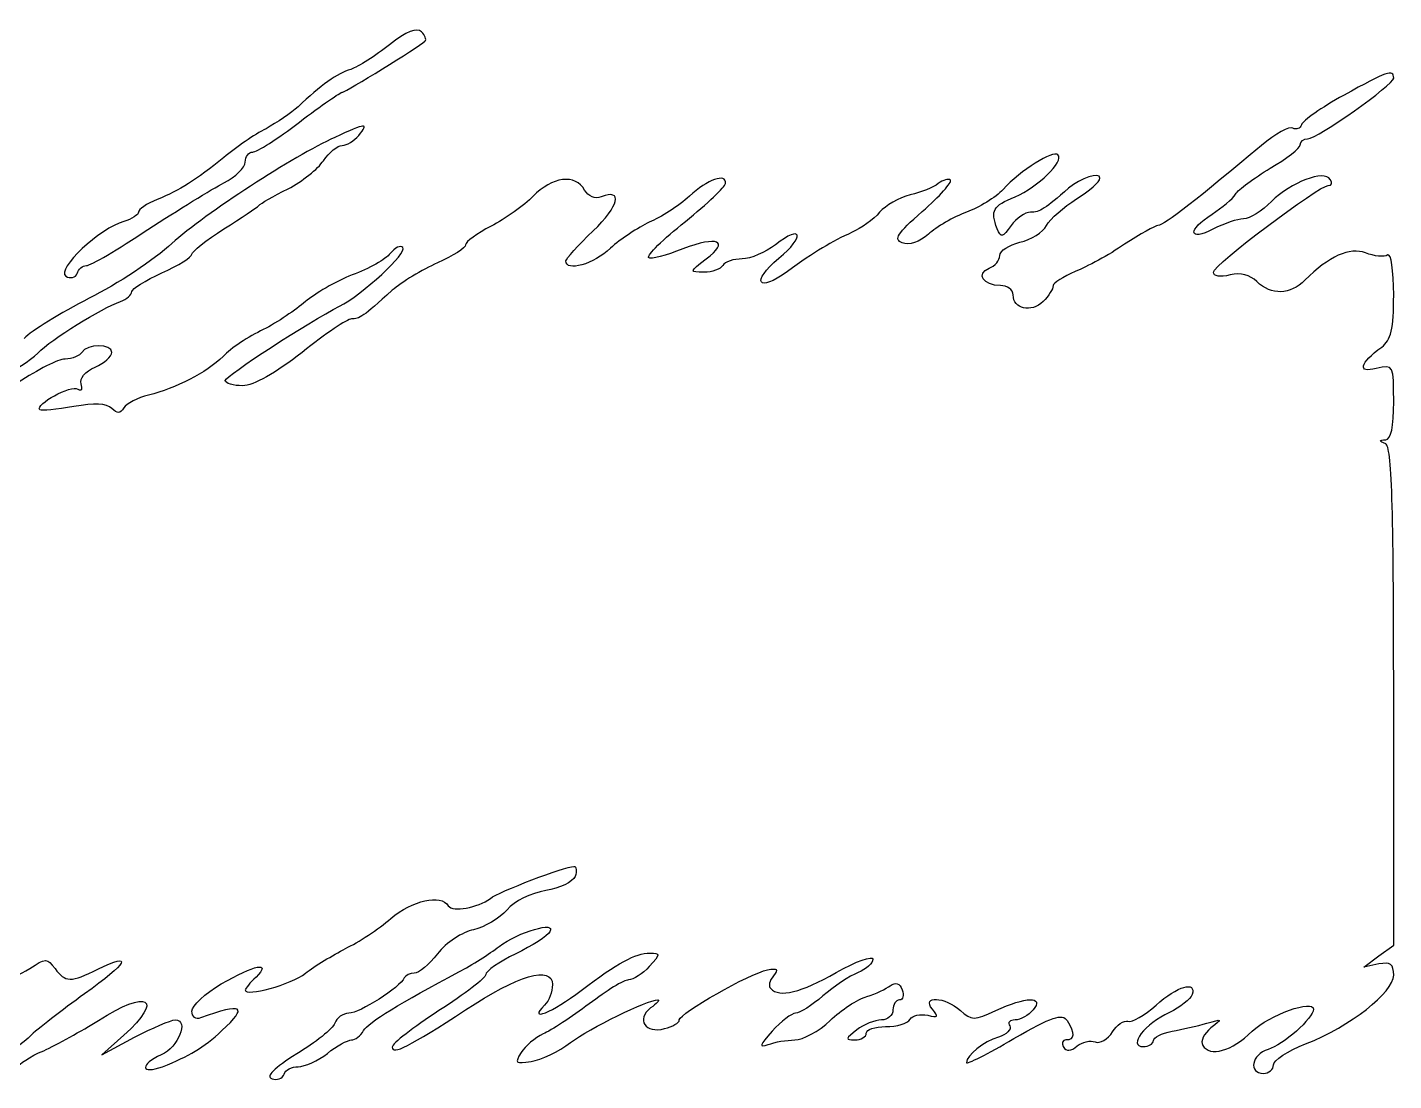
# Model space of a CAD drawing. Extents: x 0 to 69.4, y 0 to 30.3.
# Drawn here: x 65.787 to 69.34, y 24.093 to 26.832 of the extents above; entities that cross this region are included whole.
import ezdxf

# ---------------------------------------------------------------- set-up
doc = ezdxf.new("R2010")
doc.units = 0
doc.header["$MEASUREMENT"] = 0
doc.layers.get('0').update_dxf_attribs({"linetype": 'CONTINUOUS'})

msp = doc.modelspace()

# ---------------------------------------------------------------- linework, layer by layer
at = {"color": 0, "linetype": 'CONTINUOUS'}
for p, q in [((66.7289, 26.7868), (66.7289, 26.7868)), ((69.2096, 26.655), (69.2096, 26.655)), ((69.3397, 24.4451), (69.3397, 25.0926)), ((69.3015, 24.4174), (69.3397, 24.4451)), ((69.2617, 24.3878), (69.3015, 24.4174)), ((69.3015, 24.3965), (69.2617, 24.3878)), ((66.0381, 24.2108), (65.9808, 24.1604)), ((65.9808, 24.1604), (66.0658, 24.2056))]:
    msp.add_line(p, q, dxfattribs=at)
for points in [[(66.8122, 26.8199), (66.8001, 26.8319), (66.7724, 26.8215), (66.7289, 26.7868)], [(66.6075, 26.6636), (66.6144, 26.6636), (66.8036, 26.7799), (66.821, 26.7956)], [(66.7289, 26.7868), (66.6925, 26.7574), (66.6474, 26.7296), (66.6283, 26.7226)], [(66.821, 26.7956), (66.8261, 26.8007), (66.821, 26.8111), (66.8122, 26.8199)], [(66.6283, 26.7226), (66.5936, 26.7122), (66.5501, 26.681), (66.4911, 26.6254)], [(69.3397, 26.7001), (69.3397, 26.7244), (69.3224, 26.7175), (69.2096, 26.655)], [(69.1158, 26.5421), (69.1418, 26.5421), (69.3397, 26.6828), (69.3397, 26.7001)], [(66.4946, 26.5856), (66.5519, 26.6289), (66.6022, 26.6636), (66.6075, 26.6636)], [(69.2096, 26.655), (69.1522, 26.6238), (69.1036, 26.589), (69.1001, 26.5786)], [(66.4911, 26.6254), (66.4737, 26.6099), (66.4356, 26.5838), (66.4078, 26.5682)], [(66.3731, 26.5074), (66.3835, 26.5074), (66.439, 26.5421), (66.4946, 26.5856)], [(66.649, 26.5508), (66.6768, 26.5838), (66.6682, 26.5838), (66.5867, 26.5456)], [(69.0776, 26.5699), (69.0689, 26.5751), (69.0325, 26.556), (68.9961, 26.5247)], [(69.1001, 26.5786), (69.0967, 26.5682), (69.0862, 26.5647), (69.0776, 26.5699)], [(66.5867, 26.5456), (66.479, 26.4969), (66.2515, 26.3494), (66.1631, 26.2696)], [(66.4078, 26.5682), (66.3783, 26.5543), (66.3297, 26.5196), (66.2985, 26.4935)], [(66.6057, 26.5247), (66.6179, 26.5247), (66.6369, 26.5369), (66.649, 26.5508)], [(69.0967, 26.5265), (69.0967, 26.5351), (69.1054, 26.5421), (69.1158, 26.5421)], [(66.354, 26.4814), (66.354, 26.4953), (66.3626, 26.5074), (66.3731, 26.5074)], [(66.5571, 26.4849), (66.5728, 26.5074), (66.5936, 26.5247), (66.6057, 26.5247)], [(68.4667, 26.5004), (68.4544, 26.5126), (68.3694, 26.4606), (68.3243, 26.4101)], [(68.9961, 26.5247), (68.8364, 26.3911), (68.7426, 26.3164), (68.7269, 26.3164)], [(69.0186, 26.4657), (69.0619, 26.49), (69.0967, 26.5178), (69.0967, 26.5265)], [(66.2985, 26.4935), (66.2256, 26.4344), (66.1839, 26.4085), (66.1249, 26.3842)], [(66.2985, 26.4275), (66.3279, 26.4432), (66.354, 26.4675), (66.354, 26.4814)], [(66.4651, 26.4119), (66.5015, 26.431), (66.5432, 26.464), (66.5571, 26.4849)], [(68.3556, 26.3911), (68.4146, 26.4171), (68.484, 26.4831), (68.4667, 26.5004)], [(67.2358, 26.4085), (67.2133, 26.4518), (67.1508, 26.4432), (67.1022, 26.3928)], [(67.6021, 26.4258), (67.6056, 26.4536), (67.5553, 26.4363), (67.5085, 26.3928)], [(68.1142, 26.3529), (68.1593, 26.3928), (68.1924, 26.4293), (68.1871, 26.4344)], [(68.1871, 26.4344), (68.1819, 26.4397), (68.1681, 26.4344), (68.1558, 26.4258)], [(68.576, 26.4397), (68.576, 26.4571), (68.5256, 26.4397), (68.4944, 26.4136)], [(68.5153, 26.3858), (68.5482, 26.4067), (68.576, 26.431), (68.576, 26.4397)], [(68.9283, 26.3981), (68.9353, 26.4101), (68.9769, 26.4397), (69.0186, 26.4657)], [(69.1749, 26.4363), (69.1592, 26.4622), (69.0724, 26.4293), (69.0221, 26.3789)], [(69.1696, 26.4206), (69.1783, 26.4206), (69.1818, 26.4275), (69.1749, 26.4363)], [(66.1006, 26.306), (66.1786, 26.3564), (66.2672, 26.4119), (66.2985, 26.4275)], [(66.3888, 26.3685), (66.3939, 26.3738), (66.4269, 26.3928), (66.4651, 26.4119)], [(67.2793, 26.3911), (67.2636, 26.3842), (67.2463, 26.3928), (67.2358, 26.4085)], [(67.2585, 26.3025), (67.3261, 26.3668), (67.3365, 26.4136), (67.2793, 26.3911)], [(67.4981, 26.3268), (67.5553, 26.3738), (67.6021, 26.4171), (67.6021, 26.4258)], [(68.0829, 26.3963), (68.0535, 26.3893), (68.0188, 26.3685), (68.0032, 26.3511)], [(68.1558, 26.4258), (68.1438, 26.4154), (68.1107, 26.4032), (68.0829, 26.3963)], [(68.3243, 26.4101), (68.3051, 26.3893), (68.2618, 26.3633), (68.2288, 26.3511)], [(68.4944, 26.4136), (68.4336, 26.3599), (68.4197, 26.3511), (68.3954, 26.3511)], [(68.8676, 26.346), (68.8936, 26.3633), (68.9214, 26.3858), (68.9283, 26.3981)], [(68.8711, 26.195), (68.8711, 26.214), (69.1453, 26.4206), (69.1696, 26.4206)], [(66.1249, 26.3842), (66.0971, 26.3738), (66.0763, 26.3581), (66.0763, 26.3511)], [(66.2985, 26.3078), (66.3436, 26.3356), (66.3835, 26.3633), (66.3888, 26.3685)], [(67.1022, 26.3928), (67.0796, 26.3685), (67.0293, 26.3338), (66.9928, 26.3147)], [(67.5085, 26.3928), (67.4807, 26.3668), (67.4338, 26.3372), (67.4043, 26.3251)], [(68.3086, 26.3078), (68.2913, 26.3564), (68.2965, 26.3668), (68.3556, 26.3911)], [(68.4371, 26.3164), (68.4458, 26.3338), (68.4822, 26.365), (68.5153, 26.3858)], [(69.0221, 26.3789), (68.9978, 26.3546), (68.9649, 26.3338), (68.9492, 26.3338)], [(66.0381, 26.3268), (65.9774, 26.3113), (65.861, 26.2019), (65.8871, 26.1846)], [(66.0763, 26.3511), (66.0763, 26.3442), (66.0589, 26.3338), (66.0381, 26.3268)], [(67.4043, 26.3251), (67.3765, 26.3113), (67.3296, 26.2817), (67.3036, 26.2575)], [(67.4025, 26.2332), (67.3974, 26.2383), (67.4407, 26.2817), (67.4981, 26.3268)], [(68.0032, 26.3511), (67.9875, 26.3321), (67.9546, 26.3094), (67.9319, 26.299)], [(68.0621, 26.2714), (68.0396, 26.28), (68.0483, 26.2956), (68.1142, 26.3529)], [(68.2288, 26.3511), (68.1958, 26.339), (68.1507, 26.3129), (68.1299, 26.2939)], [(68.3954, 26.3511), (68.3815, 26.3511), (68.359, 26.3356), (68.3451, 26.3164)], [(68.8711, 26.3078), (68.8051, 26.2731), (68.8033, 26.306), (68.8676, 26.346)], [(68.9492, 26.3338), (68.9336, 26.3338), (68.8989, 26.3217), (68.8711, 26.3078)], [(65.9408, 26.2124), (65.9513, 26.2124), (66.0225, 26.254), (66.1006, 26.306)], [(66.2151, 26.2418), (66.2151, 26.2488), (66.2515, 26.2782), (66.2985, 26.3078)], [(66.9928, 26.3147), (66.9564, 26.2956), (66.9268, 26.2747), (66.9268, 26.2661)], [(67.1872, 26.2244), (67.1872, 26.2297), (67.2185, 26.2644), (67.2585, 26.3025)], [(67.5518, 26.2297), (67.6143, 26.2765), (67.5831, 26.2904), (67.4911, 26.2557)], [(67.741, 26.2314), (67.8104, 26.2886), (67.8018, 26.3217), (67.7324, 26.2661)], [(67.9319, 26.299), (67.8782, 26.2747), (67.8347, 26.2488), (67.7636, 26.1967)], [(68.1299, 26.2939), (68.1072, 26.2731), (68.0794, 26.2644), (68.0621, 26.2714)], [(68.3451, 26.3164), (68.3225, 26.2851), (68.319, 26.2835), (68.3086, 26.3078)], [(68.3676, 26.2731), (68.3972, 26.28), (68.4285, 26.299), (68.4371, 26.3164)], [(68.7269, 26.3164), (68.72, 26.3164), (68.6801, 26.2939), (68.6401, 26.2679)], [(66.1631, 26.2696), (66.1179, 26.2279), (66.0207, 26.1638), (65.9478, 26.1272)], [(66.5987, 26.1064), (66.6578, 26.136), (66.7775, 26.2471), (66.7636, 26.2592)], [(66.7636, 26.2592), (66.7585, 26.2661), (66.7428, 26.2592), (66.7307, 26.2436)], [(66.9268, 26.2661), (66.9268, 26.2592), (66.8939, 26.2367), (66.8539, 26.2193)], [(67.3036, 26.2575), (67.2601, 26.2158), (67.1872, 26.195), (67.1872, 26.2244)], [(67.4911, 26.2557), (67.4476, 26.2383), (67.4078, 26.2279), (67.4025, 26.2332)], [(67.7324, 26.2661), (67.7063, 26.2471), (67.6681, 26.2297), (67.6456, 26.2297)], [(68.3156, 26.2383), (68.3156, 26.2506), (68.3399, 26.2661), (68.3676, 26.2731)], [(68.6401, 26.2679), (68.6003, 26.2401), (68.5413, 26.2089), (68.5118, 26.1967)], [(69.2668, 26.2453), (69.2251, 26.261), (69.1714, 26.2367), (69.1089, 26.1742)], [(66.1371, 26.1932), (66.1804, 26.2124), (66.2151, 26.2349), (66.2151, 26.2418)], [(66.7307, 26.2436), (66.7203, 26.2297), (66.6751, 26.2036), (66.6317, 26.1881)], [(66.8539, 26.2193), (66.814, 26.2019), (66.7601, 26.1689), (66.7358, 26.1481)], [(67.5467, 26.195), (67.5085, 26.195), (67.5085, 26.1967), (67.5518, 26.2297)], [(67.6456, 26.2297), (67.6247, 26.2297), (67.6004, 26.2228), (67.5951, 26.2124)], [(67.7636, 26.1967), (67.6854, 26.1411), (67.6681, 26.1689), (67.741, 26.2314)], [(68.2878, 26.2054), (68.3035, 26.2106), (68.3156, 26.2263), (68.3156, 26.2383)], [(69.3242, 26.2401), (69.3154, 26.2332), (69.2894, 26.2367), (69.2668, 26.2453)], [(69.3397, 26.136), (69.3397, 26.2001), (69.3328, 26.2453), (69.3242, 26.2401)], [(65.8871, 26.1846), (65.8992, 26.1776), (65.9131, 26.1811), (65.9165, 26.1915)], [(65.9165, 26.1915), (65.92, 26.2036), (65.9304, 26.2124), (65.9408, 26.2124)], [(66.0589, 26.1446), (66.0589, 26.1515), (66.0936, 26.1742), (66.1371, 26.1932)], [(66.6317, 26.1881), (66.5883, 26.1707), (66.5346, 26.1394), (66.5103, 26.1186)], [(67.5951, 26.2124), (67.59, 26.2036), (67.5675, 26.195), (67.5467, 26.195)], [(68.3174, 26.1603), (68.2722, 26.1603), (68.2531, 26.1915), (68.2878, 26.2054)], [(68.5118, 26.1967), (68.4806, 26.1828), (68.4544, 26.1672), (68.4544, 26.1603)], [(68.9144, 26.1881), (68.8885, 26.1811), (68.8711, 26.1846), (68.8711, 26.195)], [(68.9839, 26.1707), (68.9665, 26.1881), (68.9422, 26.195), (68.9144, 26.1881)], [(66.7358, 26.1481), (66.6594, 26.0786), (66.6508, 26.0735), (66.63, 26.0735)], [(68.3503, 26.136), (68.3503, 26.1499), (68.3347, 26.1603), (68.3174, 26.1603)], [(68.4544, 26.1603), (68.4544, 26.1515), (68.4424, 26.1342), (68.4285, 26.1186)], [(69.1089, 26.1742), (69.0707, 26.136), (69.0221, 26.1342), (68.9839, 26.1707)], [(65.9478, 26.1272), (65.8732, 26.089), (65.7968, 26.0422), (65.7794, 26.0231)], [(65.8142, 25.9849), (65.8506, 26.0214), (65.979, 26.1013), (66.0294, 26.1186)], [(66.0294, 26.1186), (66.045, 26.1256), (66.0589, 26.136), (66.0589, 26.1446)], [(66.5103, 26.1186), (66.486, 26.0978), (66.4374, 26.0647), (66.4008, 26.0457)], [(68.4285, 26.1186), (68.3972, 26.089), (68.3503, 26.0994), (68.3503, 26.136)], [(69.3085, 26.0006), (69.3328, 26.0179), (69.3397, 26.0474), (69.3397, 26.136)], [(66.3019, 25.9138), (66.3036, 25.9258), (66.5189, 26.0665), (66.5987, 26.1064)], [(66.4008, 26.0457), (66.3626, 26.0283), (66.3158, 25.9971), (66.2967, 25.9763)], [(66.63, 26.0735), (66.6196, 26.0735), (66.5624, 26.0353), (66.5015, 25.9867)], [(66.0068, 25.9867), (66.0068, 26.0092), (65.9426, 26.0092), (65.9288, 25.9867)], [(65.7239, 25.9258), (65.7533, 25.9381), (65.7933, 25.964), (65.8142, 25.9849)], [(65.8853, 25.9693), (65.8679, 25.9693), (65.8142, 25.9415), (65.7638, 25.9085)], [(65.9288, 25.9867), (65.9235, 25.9779), (65.9044, 25.9693), (65.8853, 25.9693)], [(65.9635, 25.9485), (65.9878, 25.9589), (66.0068, 25.9763), (66.0068, 25.9867)], [(66.2967, 25.9763), (66.2515, 25.9328), (66.1735, 25.8929), (66.1024, 25.8756)], [(66.5015, 25.9867), (66.4339, 25.9328), (66.3749, 25.8999), (66.3471, 25.8999)], [(69.2946, 25.945), (69.2443, 25.9311), (69.2512, 25.9589), (69.3085, 26.0006)], [(65.9269, 25.905), (65.9218, 25.9189), (65.9374, 25.9363), (65.9635, 25.9485)], [(69.3397, 25.8582), (69.3397, 25.9536), (69.3397, 25.9554), (69.2946, 25.945)], [(65.8193, 25.8374), (65.8072, 25.8513), (65.901, 25.9033), (65.9183, 25.8911)], [(65.9183, 25.8911), (65.9288, 25.886), (65.9322, 25.8911), (65.9269, 25.905)], [(66.3471, 25.8999), (66.3228, 25.8999), (66.3019, 25.905), (66.3019, 25.9138)], [(66.1024, 25.8756), (66.0746, 25.8686), (66.045, 25.8529), (66.0381, 25.8425)], [(65.9079, 25.846), (65.8628, 25.8374), (65.8246, 25.8339), (65.8193, 25.8374)], [(66.0068, 25.8408), (65.9929, 25.8547), (65.9617, 25.8547), (65.9079, 25.846)], [(66.0381, 25.8425), (66.0294, 25.8269), (66.0207, 25.8269), (66.0068, 25.8408)], [(69.3189, 25.7592), (69.3328, 25.761), (69.3397, 25.7922), (69.3397, 25.8582)], [(69.3189, 25.7488), (69.3015, 25.7557), (69.3015, 25.7592), (69.3189, 25.7592)], [(69.3397, 25.0926), (69.3397, 25.5943), (69.3346, 25.7418), (69.3189, 25.7488)], [(66.9911, 24.5667), (67.0119, 24.584), (67.1856, 24.65), (67.2081, 24.65)], [(67.2115, 24.6239), (67.2046, 24.61), (67.1717, 24.5926), (67.1351, 24.5875)], [(67.2081, 24.65), (67.215, 24.65), (67.2168, 24.6378), (67.2115, 24.6239)], [(67.1351, 24.5875), (67.0969, 24.5806), (67.0536, 24.5597), (67.0344, 24.5371)], [(66.7324, 24.5146), (66.7879, 24.5614), (66.8626, 24.5788), (66.8817, 24.5475)], [(66.8817, 24.5475), (66.8939, 24.5301), (66.9581, 24.5424), (66.9911, 24.5667)], [(66.6144, 24.4364), (66.6474, 24.4521), (66.7011, 24.4868), (66.7324, 24.5146)], [(67.0344, 24.5371), (67.0154, 24.5146), (66.9754, 24.4919), (66.9476, 24.485)], [(66.9476, 24.485), (66.9182, 24.4799), (66.8765, 24.4521), (66.8539, 24.4225)], [(67.0136, 24.4417), (67.064, 24.4799), (67.1647, 24.5093), (67.1456, 24.4799)], [(67.1456, 24.4799), (67.1404, 24.4694), (67.0987, 24.4433), (67.0571, 24.4225)], [(66.9094, 24.3757), (66.9425, 24.3931), (66.9893, 24.4225), (67.0136, 24.4417)], [(65.7933, 24.3843), (65.835, 24.4121), (65.8385, 24.4121), (65.8593, 24.3843)], [(65.9704, 24.3826), (66.0658, 24.4294), (66.0485, 24.3982), (65.9357, 24.3185)], [(66.5103, 24.3722), (66.5346, 24.3913), (66.5814, 24.419), (66.6144, 24.4364)], [(66.8539, 24.4225), (66.8314, 24.3947), (66.8053, 24.3722), (66.7932, 24.3722)], [(67.0571, 24.4225), (67.0136, 24.4017), (66.9789, 24.3775), (66.9789, 24.3688)], [(67.2272, 24.3271), (67.3226, 24.4), (67.3678, 24.4243), (67.406, 24.4243)], [(67.406, 24.4243), (67.4338, 24.4243), (67.4338, 24.4225), (67.4043, 24.3896)], [(67.8903, 24.374), (67.9424, 24.4035), (67.9858, 24.419), (67.9858, 24.4086)], [(67.9858, 24.4086), (67.9858, 24.3982), (67.9685, 24.3826), (67.9476, 24.374)], [(65.729, 24.3549), (65.7394, 24.3549), (65.7672, 24.3688), (65.7933, 24.3843)], [(65.8593, 24.3843), (65.8853, 24.3479), (65.901, 24.3479), (65.9704, 24.3826)], [(66.2915, 24.3444), (66.3783, 24.3947), (66.4235, 24.4035), (66.3818, 24.3618)], [(66.354, 24.3289), (66.354, 24.3097), (66.4737, 24.3428), (66.5103, 24.3722)], [(66.6612, 24.2229), (66.6733, 24.2438), (66.7585, 24.2958), (66.9094, 24.3757)], [(66.7932, 24.3722), (66.7828, 24.3722), (66.7706, 24.3671), (66.7671, 24.3601)], [(66.9268, 24.2768), (67.0622, 24.3671), (67.1525, 24.3931), (67.1525, 24.3428)], [(67.4043, 24.3896), (67.3869, 24.3706), (67.3626, 24.3549), (67.3504, 24.3549)], [(67.4824, 24.2507), (67.4824, 24.2681), (67.6664, 24.3722), (67.7115, 24.3808)], [(67.7115, 24.3808), (67.7375, 24.3861), (67.741, 24.3826), (67.7271, 24.3653)], [(67.7201, 24.3324), (67.7428, 24.3081), (67.7983, 24.3219), (67.8903, 24.374)], [(67.9476, 24.374), (67.925, 24.3653), (67.8851, 24.3375), (67.8556, 24.3132)], [(69.3397, 24.3671), (69.3397, 24.3965), (69.3311, 24.4017), (69.3015, 24.3965)], [(66.2151, 24.2733), (66.2151, 24.2872), (66.2499, 24.3201), (66.2915, 24.3444)], [(66.3818, 24.3618), (66.3661, 24.3479), (66.354, 24.3324), (66.354, 24.3289)], [(66.7671, 24.3601), (66.7567, 24.3358), (66.6508, 24.2681), (66.6231, 24.2681)], [(66.9789, 24.3688), (66.9789, 24.3601), (66.9251, 24.3185), (66.8574, 24.275)], [(67.1525, 24.3428), (67.1525, 24.3236), (67.1439, 24.3011), (67.1317, 24.2889)], [(67.3504, 24.3549), (67.3383, 24.3549), (67.2932, 24.3271), (67.2481, 24.2924)], [(67.7271, 24.3653), (67.7167, 24.3532), (67.7132, 24.3375), (67.7201, 24.3324)], [(67.9701, 24.3115), (67.9928, 24.3185), (68.0206, 24.3324), (68.031, 24.3393)], [(68.031, 24.3393), (68.0449, 24.3497), (68.0551, 24.3463), (68.0621, 24.3289)], [(68.7218, 24.2889), (68.7774, 24.3393), (68.8276, 24.3532), (68.8156, 24.3167)], [(69.1106, 24.1882), (69.2286, 24.2351), (69.3381, 24.3219), (69.3397, 24.3671)], [(65.9357, 24.3185), (65.8783, 24.2768), (65.8124, 24.2264), (65.7933, 24.2074)], [(65.9721, 24.249), (66.1006, 24.3324), (66.144, 24.3063), (66.0381, 24.2108)], [(67.1317, 24.2889), (67.0865, 24.2438), (67.1525, 24.2699), (67.2272, 24.3271)], [(67.1994, 24.1917), (67.2497, 24.2299), (67.399, 24.3028), (67.4268, 24.3028)], [(67.4268, 24.3028), (67.4321, 24.3028), (67.4233, 24.2924), (67.4078, 24.2819)], [(67.8556, 24.3132), (67.8278, 24.2889), (67.7949, 24.2681), (67.7844, 24.2681)], [(67.8747, 24.249), (67.9025, 24.2768), (67.9458, 24.3046), (67.9701, 24.3115)], [(68.0551, 24.3028), (68.0449, 24.3028), (68.0379, 24.2907), (68.0379, 24.2768)], [(68.0621, 24.3289), (68.0674, 24.315), (68.0639, 24.3028), (68.0551, 24.3028)], [(68.1403, 24.2785), (68.1107, 24.315), (68.1732, 24.3115), (68.2132, 24.275)], [(68.3051, 24.275), (68.3833, 24.3115), (68.4319, 24.3132), (68.4024, 24.2768)], [(68.8156, 24.3167), (68.8121, 24.3046), (68.7843, 24.2838), (68.7565, 24.2699)], [(68.9718, 24.2213), (69.0168, 24.2646), (69.1314, 24.3046), (69.1314, 24.2785)], [(66.2376, 24.256), (66.2256, 24.2507), (66.2151, 24.2594), (66.2151, 24.2733)], [(66.2932, 24.2229), (66.3626, 24.2872), (66.3471, 24.2958), (66.2376, 24.256)], [(66.6231, 24.2681), (66.6075, 24.2681), (66.5918, 24.256), (66.5867, 24.2421)], [(66.7358, 24.1796), (66.7358, 24.1588), (66.7793, 24.1813), (66.9268, 24.2768)], [(66.8574, 24.275), (66.7914, 24.2317), (66.7358, 24.19), (66.7358, 24.1796)], [(67.2481, 24.2924), (67.2029, 24.2594), (67.149, 24.2229), (67.1282, 24.2143)], [(67.4078, 24.2819), (67.3696, 24.2525), (67.3939, 24.2143), (67.4442, 24.2282)], [(67.7844, 24.2681), (67.774, 24.2681), (67.7479, 24.2472), (67.7236, 24.2213)], [(68.0379, 24.2768), (68.0379, 24.2629), (68.024, 24.2507), (68.0083, 24.2507)], [(68.0829, 24.2525), (68.0882, 24.2629), (68.109, 24.2664), (68.1281, 24.2629)], [(68.1281, 24.2629), (68.1558, 24.256), (68.1576, 24.2576), (68.1403, 24.2785)], [(68.2132, 24.275), (68.2426, 24.249), (68.2496, 24.249), (68.3051, 24.275)], [(68.3521, 24.2021), (68.451, 24.2594), (68.4788, 24.2681), (68.491, 24.249)], [(68.4024, 24.2768), (68.3903, 24.2629), (68.3694, 24.2507), (68.3556, 24.2507)], [(68.7565, 24.2699), (68.694, 24.2421), (68.6471, 24.1813), (68.6887, 24.1813)], [(68.6489, 24.2472), (68.6593, 24.2438), (68.6922, 24.2629), (68.7218, 24.2889)], [(69.1314, 24.2785), (69.1314, 24.256), (69.0515, 24.1847), (69.0133, 24.1743)], [(65.8297, 24.1708), (65.8644, 24.1865), (65.9288, 24.2229), (65.9721, 24.249)], [(66.0658, 24.2056), (66.1128, 24.2299), (66.1596, 24.2507), (66.1717, 24.2507)], [(66.1717, 24.2507), (66.2082, 24.2507), (66.1804, 24.1796), (66.1353, 24.1604)], [(66.5867, 24.2421), (66.5814, 24.2282), (66.5362, 24.1917), (66.4876, 24.1622)], [(67.4442, 24.2282), (67.465, 24.2333), (67.4824, 24.2438), (67.4824, 24.2507)], [(67.7826, 24.1986), (67.8035, 24.1986), (67.8451, 24.2213), (67.8747, 24.249)], [(68.0083, 24.2507), (67.991, 24.2507), (67.9615, 24.2386), (67.9442, 24.2247)], [(67.9685, 24.216), (67.9685, 24.2264), (67.991, 24.2333), (68.0188, 24.2333)], [(68.0188, 24.2333), (68.0483, 24.2333), (68.076, 24.2421), (68.0829, 24.2525)], [(68.3417, 24.2351), (68.3468, 24.2264), (68.3329, 24.2125), (68.3121, 24.2056)], [(68.3556, 24.2507), (68.3417, 24.2507), (68.3347, 24.2438), (68.3417, 24.2351)], [(68.491, 24.249), (68.5118, 24.216), (68.51, 24.1986), (68.4875, 24.1986)], [(68.6089, 24.2194), (68.6193, 24.2368), (68.6385, 24.2507), (68.6489, 24.2472)], [(68.7635, 24.2213), (68.7894, 24.2264), (68.8294, 24.2351), (68.8538, 24.2421)], [(68.8642, 24.2299), (68.8468, 24.216), (68.8364, 24.1951), (68.8433, 24.1847)], [(68.8538, 24.2421), (68.8954, 24.2542), (68.8954, 24.2542), (68.8642, 24.2299)], [(65.7933, 24.2074), (65.7725, 24.1882), (65.7204, 24.1465), (65.6771, 24.1171)], [(66.1388, 24.1292), (66.2082, 24.1569), (66.2446, 24.1778), (66.2932, 24.2229)], [(66.5675, 24.1639), (66.5918, 24.1831), (66.6196, 24.1986), (66.63, 24.1986)], [(66.63, 24.1986), (66.6386, 24.1986), (66.6543, 24.209), (66.6612, 24.2229)], [(67.1282, 24.2143), (67.1074, 24.2039), (67.0814, 24.1831), (67.071, 24.1657)], [(67.7236, 24.2213), (67.6907, 24.1847), (67.6889, 24.1778), (67.7132, 24.1865)], [(67.7132, 24.1865), (67.7306, 24.1935), (67.7618, 24.1986), (67.7826, 24.1986)], [(67.9442, 24.2247), (67.9146, 24.2021), (67.9129, 24.1986), (67.9389, 24.1986)], [(67.9389, 24.1986), (67.9546, 24.1986), (67.9685, 24.2074), (67.9685, 24.216)], [(68.3121, 24.2056), (68.2739, 24.1951), (68.2288, 24.1588), (68.2288, 24.1396)], [(68.2288, 24.1396), (68.2288, 24.1344), (68.2843, 24.1622), (68.3521, 24.2021)], [(68.4875, 24.1986), (68.4788, 24.1986), (68.4753, 24.19), (68.4806, 24.1813)], [(68.5169, 24.1831), (68.529, 24.1935), (68.5517, 24.1986), (68.5637, 24.1935)], [(68.5637, 24.1935), (68.576, 24.1882), (68.5968, 24.2004), (68.6089, 24.2194)], [(68.6887, 24.1813), (68.7026, 24.1813), (68.7149, 24.1882), (68.7149, 24.1969)], [(68.7149, 24.1969), (68.7149, 24.2056), (68.7357, 24.216), (68.7635, 24.2213)], [(68.8433, 24.1847), (68.8624, 24.1535), (68.9179, 24.1692), (68.9718, 24.2213)], [(65.7638, 24.1275), (65.7638, 24.1361), (65.7933, 24.1553), (65.8297, 24.1708)], [(66.1353, 24.1604), (66.0797, 24.1344), (66.0815, 24.1083), (66.1388, 24.1292)], [(66.4876, 24.1622), (66.4286, 24.1257), (66.4061, 24.1032), (66.4235, 24.0979)], [(66.4911, 24.1292), (66.5085, 24.1292), (66.5432, 24.1449), (66.5675, 24.1639)], [(67.071, 24.1657), (67.0536, 24.1379), (67.0571, 24.1361), (67.0969, 24.1431)], [(67.0969, 24.1431), (67.1231, 24.1465), (67.1682, 24.1692), (67.1994, 24.1917)], [(68.4806, 24.1813), (68.4892, 24.1674), (68.4996, 24.1692), (68.5169, 24.1831)], [(69.0133, 24.1743), (68.97, 24.1604), (68.9614, 24.1118), (69.0012, 24.1118)], [(69.0272, 24.1344), (69.0272, 24.1449), (69.0637, 24.1708), (69.1106, 24.1882)], [(66.4547, 24.1101), (66.4582, 24.1206), (66.4756, 24.1292), (66.4911, 24.1292)], [(69.0012, 24.1118), (69.0151, 24.1118), (69.0272, 24.1222), (69.0272, 24.1344)], [(66.4235, 24.0979), (66.4356, 24.0928), (66.4513, 24.0979), (66.4547, 24.1101)]]:
    msp.add_open_spline(points, degree=3, dxfattribs=at)

doc.saveas('drawing.dxf')
